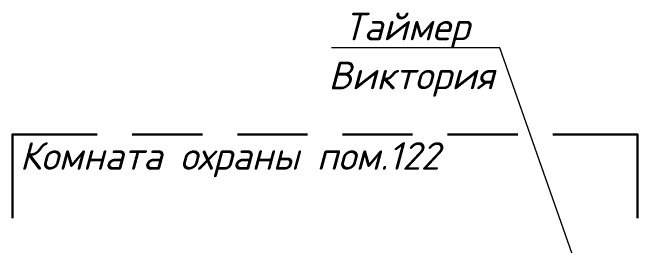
# Model space of a CAD drawing. Extents: x 69291107 to 70108111, y -33487476 to -33099794.
# Drawn here: x 69316336 to 69321992, y -33463345 to -33461238 of the extents above; entities that cross this region are included whole.
import ezdxf

# ---------------------------------------------------------------- set-up
doc = ezdxf.new("R2010")
doc.units = 0
doc.header["$LTSCALE"] = 100
for name, color, linetype in [('PDF _СС. Текст', 7, 'Continuous'), ('PDF _СС_Схема', 7, 'Continuous'), ('PDF _Текст', 7, 'Continuous')]:
    doc.layers.add(name, color=color, linetype=linetype)
doc.styles.add('PDF ISOCPEUR Italic', font='isocpeui.ttf')

msp = doc.modelspace()

# ---------------------------------------------------------------- linework, layer by layer
at = {"layer": 'PDF _СС. Текст', "lineweight": 0}
msp.add_lwpolyline([(69321402, -33463420.2), (69320747.3, -33461558.1), (69320736.7, -33461558.1), (69319223.2, -33461558.1)], dxfattribs=at)
at = {"layer": 'PDF _СС_Схема', "lineweight": 30}
for points in [[(69316335.9, -33463099.2), (69316335.9, -33462340.4), (69317103.3, -33462340.4)], [(69317420, -33462340.4), (69318055.5, -33462340.4)], [(69318372.2, -33462340.4), (69319005.7, -33462340.4)], [(69319322.4, -33462340.4), (69319955.8, -33462340.4)], [(69320272.6, -33462340.4), (69320908.1, -33462340.4)], [(69321224.8, -33462340.4), (69321992.2, -33462340.4), (69321992.2, -33463099.2)]]:
    msp.add_lwpolyline(points, dxfattribs=at)

# ---------------------------------------------------------------- texts
at = {"layer": 'PDF _Текст', "attachment_point": 7, "style": 'PDF ISOCPEUR Italic'}
for s, insert, char_height in [('Таймер', (69319335.9, -33461557.3), 249.57), ('Виктория', (69319195.6, -33462000.3), 249.57), ('Комната охраны пом.122', (69316401.4, -33462727.9), 249.573)]:
    msp.add_mtext(s, dxfattribs=dict(at, insert=insert, char_height=char_height))

doc.saveas('drawing.dxf')
